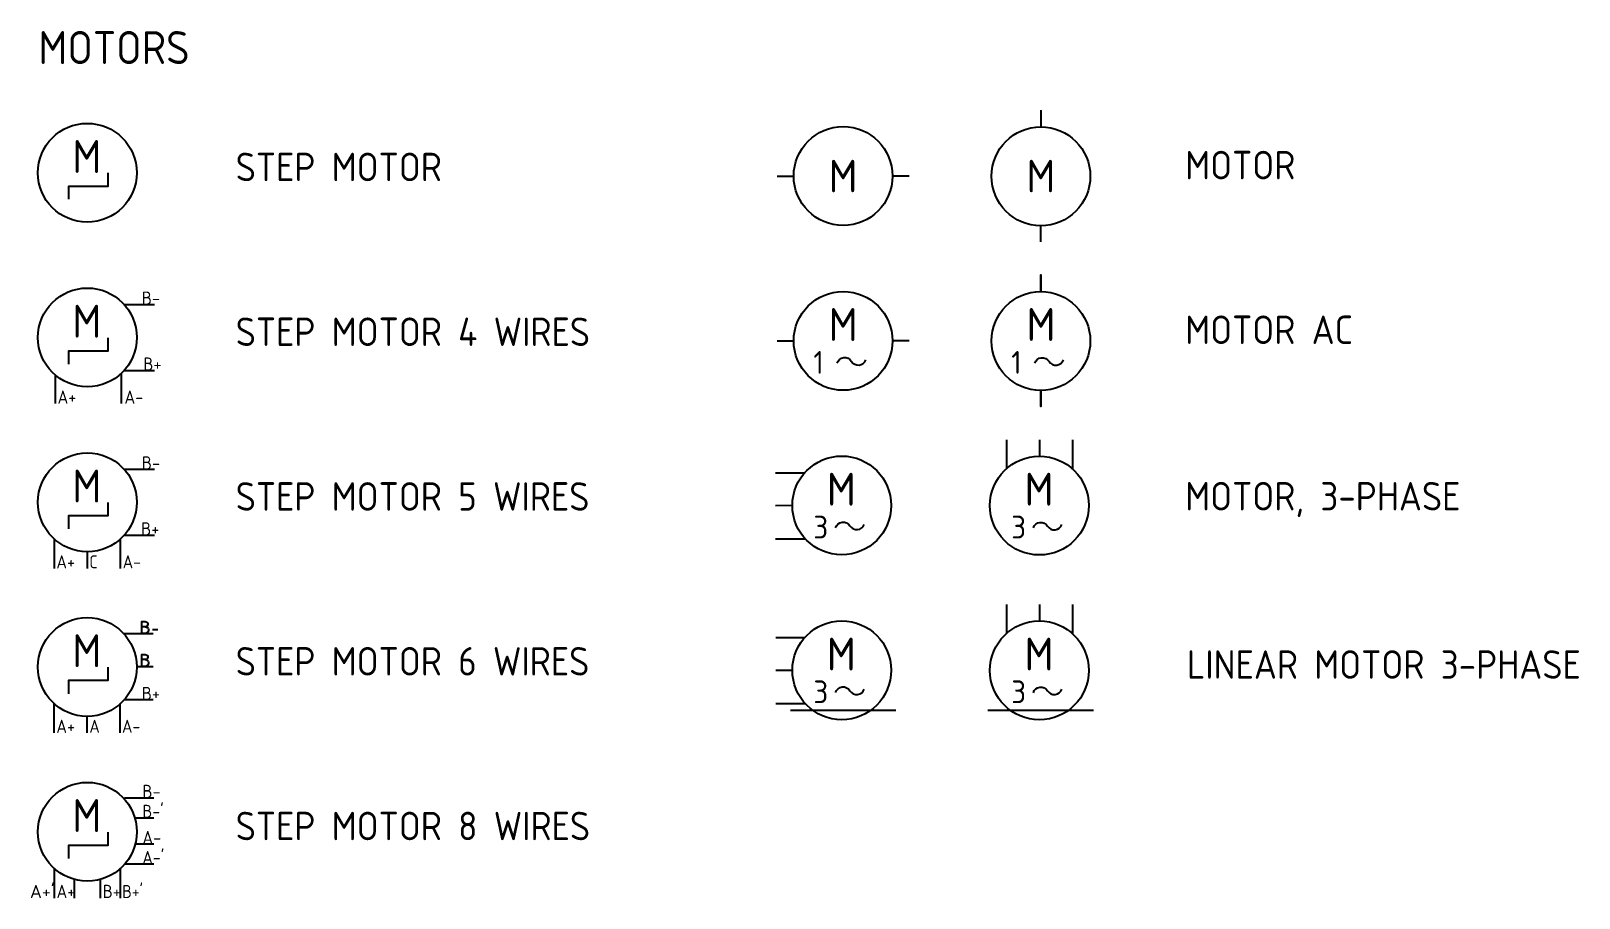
# Model space of a CAD drawing. Header units: millimetres. Extents: x 41 to 177, y 80 to 156.
import ezdxf

# ---------------------------------------------------------------- set-up
doc = ezdxf.new("R2010")
doc.units = ezdxf.units.MM
doc.layers.add('SYM', color=3, linetype='Continuous')
doc.layers.add('TXT', color=2, linetype='Continuous')
doc.styles.add('ROMANS', font='isocp.shx')

msp = doc.modelspace()

# ---------------------------------------------------------------- linework, layer by layer
at = {"layer": 'SYM'}
msp.add_line((108.02, 114.35), (106.56, 114.33), dxfattribs=at)
at = {"layer": 'SYM', "lineweight": 25}
for points in [[(129.86, 149.07), (129.86, 147.62)], [(44.46, 141.26), (44.46, 142.41), (47.93, 142.41), (47.93, 143.56)], [(106.7, 143.28), (108.15, 143.28)], [(118.28, 143.28), (116.83, 143.28)], [(129.86, 137.5), (129.86, 138.95)], [(52.01, 131.99), (49.35, 131.99)], [(44.46, 126.76), (44.46, 127.94), (47.93, 127.94), (47.93, 129.09)], [(106.7, 128.8), (108.15, 128.8)], [(118.28, 128.8), (116.83, 128.8)], [(43.31, 123.31), (43.31, 125.78)], [(49.11, 123.31), (49.11, 125.98)], [(52.01, 126.19), (49.31, 126.19)], [(126.83, 120.13), (126.83, 117.57)], [(129.73, 120.13), (129.73, 118.68)], [(132.63, 120.13), (132.63, 117.57)], [(52.01, 117.51), (49.35, 117.51)], [(106.56, 117.23), (109.12, 117.23)], [(44.46, 112.29), (44.46, 113.46), (47.93, 113.46), (47.93, 114.61)], [(52.01, 111.71), (49.31, 111.71)], [(43.2, 108.81), (43.2, 111.4)], [(46.1, 108.81), (46.1, 110.29)], [(49, 108.81), (49, 111.39)], [(106.56, 111.43), (109.15, 111.43)], [(126.83, 105.65), (126.83, 103.1)], [(129.73, 105.65), (129.73, 104.2)], [(132.63, 105.65), (132.63, 103.1)], [(51.18, 103.68), (51.28, 103.66), (51.36, 103.63), (51.43, 103.56), (51.46, 103.46), (51.46, 103.38), (51.46, 103.31), (51.41, 103.23), (51.36, 103.18), (51.28, 103.13), (51.21, 103.11), (50.88, 103.11), (50.88, 104.16), (51.18, 104.16), (51.26, 104.13), (51.33, 104.11), (51.38, 104.03), (51.41, 103.98), (51.41, 103.91), (51.38, 103.83), (51.36, 103.76), (51.28, 103.71), (51.18, 103.68), (50.88, 103.68)], [(51.81, 103.46), (52.28, 103.46)], [(51.88, 103.06), (49.31, 103.06)], [(106.57, 102.75), (109.12, 102.75)], [(51.18, 100.81), (51.28, 100.78), (51.36, 100.73), (51.43, 100.66), (51.46, 100.56), (51.46, 100.48), (51.46, 100.41), (51.41, 100.33), (51.36, 100.28), (51.28, 100.23), (51.21, 100.21), (50.88, 100.21), (50.88, 101.26), (51.18, 101.26), (51.26, 101.23), (51.33, 101.21), (51.38, 101.16), (51.41, 101.08), (51.41, 101.01), (51.38, 100.93), (51.36, 100.88), (51.28, 100.83), (51.18, 100.81), (50.88, 100.81)], [(44.46, 97.81), (44.46, 98.99), (47.93, 98.99), (47.93, 100.14)], [(51.88, 100.16), (50.43, 100.16)], [(43.19, 94.36), (43.19, 96.94)], [(48.99, 94.36), (48.99, 96.94)], [(51.88, 97.26), (49.31, 97.26)], [(106.57, 96.95), (109.12, 96.95)], [(46.09, 94.36), (46.09, 95.81)], [(107.86, 96.38), (117.11, 96.38)], [(125.21, 96.38), (134.48, 96.38)], [(51.93, 88.64), (49.35, 88.64)], [(51.93, 86.89), (50.3, 86.89)], [(44.46, 83.34), (44.46, 84.51), (47.93, 84.51), (47.93, 85.66)], [(51.93, 84.59), (50.3, 84.59)], [(43.21, 79.86), (43.21, 82.44)], [(49.01, 79.86), (49.01, 82.44)], [(51.93, 82.84), (49.35, 82.84)], [(44.96, 79.86), (44.96, 81.49)], [(47.26, 79.86), (47.26, 81.49)]]:
    msp.add_lwpolyline(points, dxfattribs=at)
for points in [[(129.86, 133.15), (129.86, 134.6)], [(129.86, 124.47), (129.86, 123.03)]]:
    msp.add_lwpolyline(points, close=True, dxfattribs=at)
at = {"layer": 'SYM'}
for points in [[(111.96, 126.85, -0.654783), (113.22, 127.01, 0.620777), (114.48, 127.15)], [(129.32, 126.84, -0.654783), (130.58, 127, 0.620777), (131.84, 127.13)], [(111.83, 112.39, -0.654783), (113.09, 112.55, 0.620777), (114.35, 112.69)], [(129.2, 112.38, -0.654783), (130.45, 112.53, 0.620777), (131.71, 112.67)], [(111.83, 97.92, -0.654783), (113.09, 98.07, 0.620777), (114.35, 98.21)], [(129.2, 97.9, -0.654783), (130.45, 98.06, 0.620777), (131.71, 98.2)]]:
    msp.add_lwpolyline(points, format="xyb", dxfattribs=at)
msp.add_lwpolyline([(108.02, 99.85), (106.57, 99.85)], dxfattribs=at)
for centre in [(46.09, 143.58), (112.49, 143.29), (129.86, 143.27), (46.1, 129.11), (112.49, 128.81), (129.86, 128.8), (46.1, 114.63), (112.37, 114.35), (129.73, 114.34), (46.09, 100.16), (112.37, 99.87), (129.73, 99.86), (46.1, 85.68)]:
    msp.add_circle(centre, 4.34, dxfattribs=at)

# ---------------------------------------------------------------- texts
at = {"layer": 'SYM', "style": 'ROMANS'}
for s, insert, char_height, attachment_point in [('M', (46.05, 145.01), 2.89, 5), ('M', (112.49, 143.29), 2.86, 5), ('M', (129.86, 143.29), 2.86, 5), ('M', (46.05, 130.54), 2.89, 5), ('B-', (50.88, 131.98), 1.167, 7), ('M', (112.49, 130.25), 2.89, 5), ('M', (129.87, 130.25), 2.89, 5), ('1', (109.88, 125.92), 2, 7), ('1', (127.26, 125.92), 2, 7), ('B+', (51.01, 126.19), 1.163, 7), ('A+', (43.48, 123.29), 1.163, 7), ('A-', (49.36, 123.29), 1.163, 7), ('B-', (50.88, 117.5), 1.167, 7), ('M', (46.05, 116.06), 2.89, 5), ('M', (112.33, 115.78), 2.89, 5), ('M', (129.7, 115.78), 2.89, 5), ('{\\W1.031250;3}', (109.88, 111.45), 2, 7), ('{\\W1.031250;3}', (127.26, 111.45), 2, 7), ('B+', (50.82, 111.71), 1.163, 7), ('A+', (43.37, 108.81), 1.163, 7), ('C', (46.27, 108.83), 1.14, 7), ('A-', (49.2, 108.83), 1.139, 7), ('M', (46.05, 101.59), 2.89, 5), ('M', (112.33, 101.3), 2.89, 5), ('M', (129.7, 101.3), 2.89, 5), ('B+', (50.88, 97.25), 1.163, 7), ('{\\W1.031250;3}', (109.88, 96.98), 2, 7), ('{\\W1.031250;3}', (127.26, 96.98), 2, 7), ('A+', (43.37, 94.36), 1.163, 7), ('A', (46.27, 94.38), 1.14, 7), ('A-', (49.14, 94.38), 1.139, 7), ('B-', (50.93, 88.64), 1.167, 7), ('M', (46.05, 87.11), 2.89, 5), ("B-'", (50.93, 86.91), 1.139, 7), ('A-', (50.93, 84.59), 1.167, 7), ("A-'", (50.93, 82.86), 1.139, 7), ("{\\W1.119241;A+'}", (41.06, 79.86), 1.1505, 7), ('A+', (43.39, 79.86), 1.163, 7), ('B+', (47.44, 79.86), 1.163, 7), ("{\\W0.963305;B+'}", (49.16, 79.86), 1.1505, 7)]:
    msp.add_mtext(s, dxfattribs=dict(at, insert=insert, char_height=char_height, attachment_point=attachment_point))
at = {"layer": 'TXT', "attachment_point": 7, "style": 'ROMANS'}
for s, insert, char_height in [('MOTORS', (41.8, 153.13), 2.898), ('STEP MOTOR', (59.13, 142.84), 2.5), ('MOTOR', (142.54, 143), 2.5), ('STEP MOTOR 4 WIRES', (59.13, 128.36), 2.5), ('MOTOR AC', (142.54, 128.53), 2.5), ('STEP MOTOR 5 WIRES', (59.13, 113.89), 2.5), ('MOTOR, 3-PHASE', (142.54, 113.33), 2.5), ('STEP MOTOR 6 WIRES', (59.13, 99.41), 2.5), ('LINEAR MOTOR 3-PHASE', (142.69, 99.12), 2.5), ('STEP MOTOR 8 WIRES', (59.13, 84.94), 2.5)]:
    msp.add_mtext(s, dxfattribs=dict(at, insert=insert, char_height=char_height))

doc.saveas('drawing.dxf')
